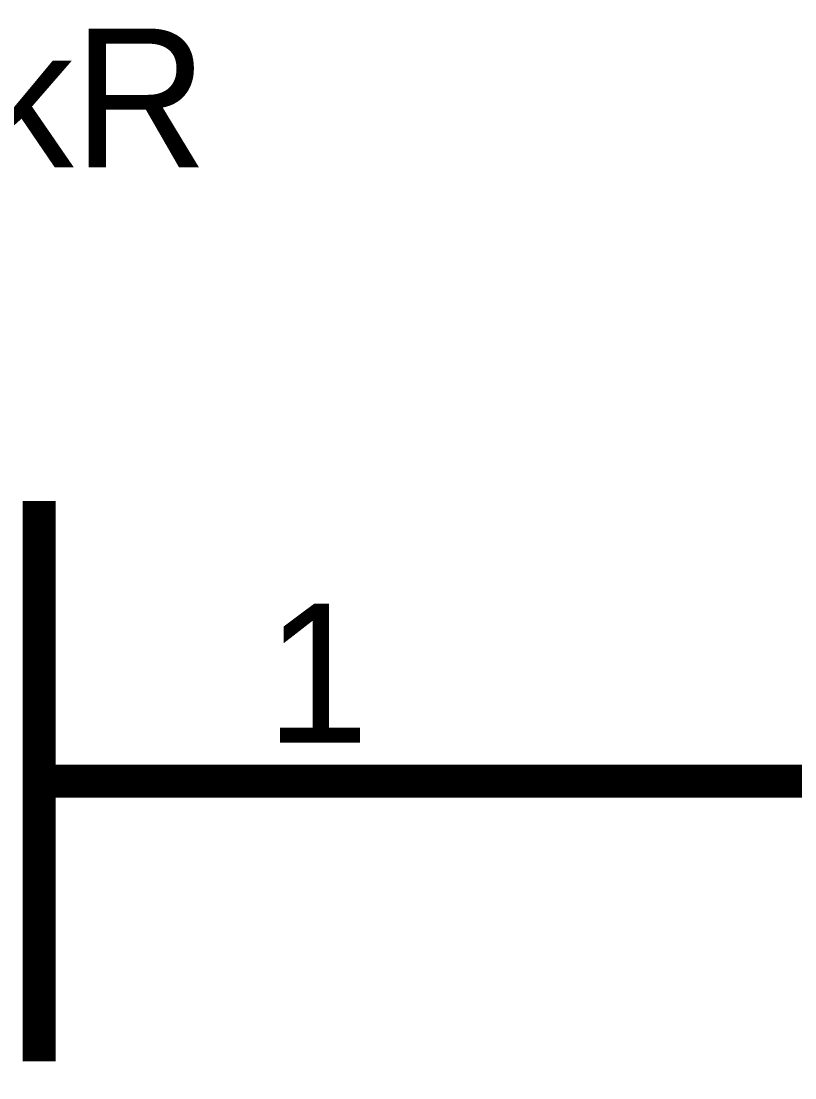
# Model space of a CAD drawing. Header units: inches. Extents: x 0 to 432, y 0 to 280.
# Drawn here: x 212.69 to 219.71, y 129.39 to 138.96 of the extents above; entities that cross this region are included whole.
import ezdxf

# ---------------------------------------------------------------- set-up
doc = ezdxf.new("R2010")
doc.units = ezdxf.units.IN
doc.layers.add('Sheet', color=255, linetype='Continuous')

msp = doc.modelspace()

# ---------------------------------------------------------------- linework, layer by layer
at = {"layer": 'Sheet'}
for points in [[(212.8565, 129.5369, 0.2997, 0.2997, 0), (212.8565, 134.6129, 0.2997, 0.2997, 0)], [(212.8565, 132.0749, 0.2997, 0.2997, 0), (214.6309, 132.0749, 0.2997, 0.2997, 0)], [(212.8565, 132.0749, 0.2997, 0.2997, 0), (213.6202, 132.0749, 0.2997, 0.2997, 0)], [(214.6309, 132.0749, 0.2997, 0.2997, 0), (226.0638, 132.0749, 0.2997, 0.2997, 0)]]:
    msp.add_lwpolyline(points, format="xyseb", dxfattribs=at)

# ---------------------------------------------------------------- texts
for s, height, p in [('470kR', 1.25775, (209.5209, 137.6337)), ('1', 1.2577, (214.9117, 132.423))]:
    msp.add_text(s, height=height, dxfattribs=at).set_placement(p)

doc.saveas('drawing.dxf')
